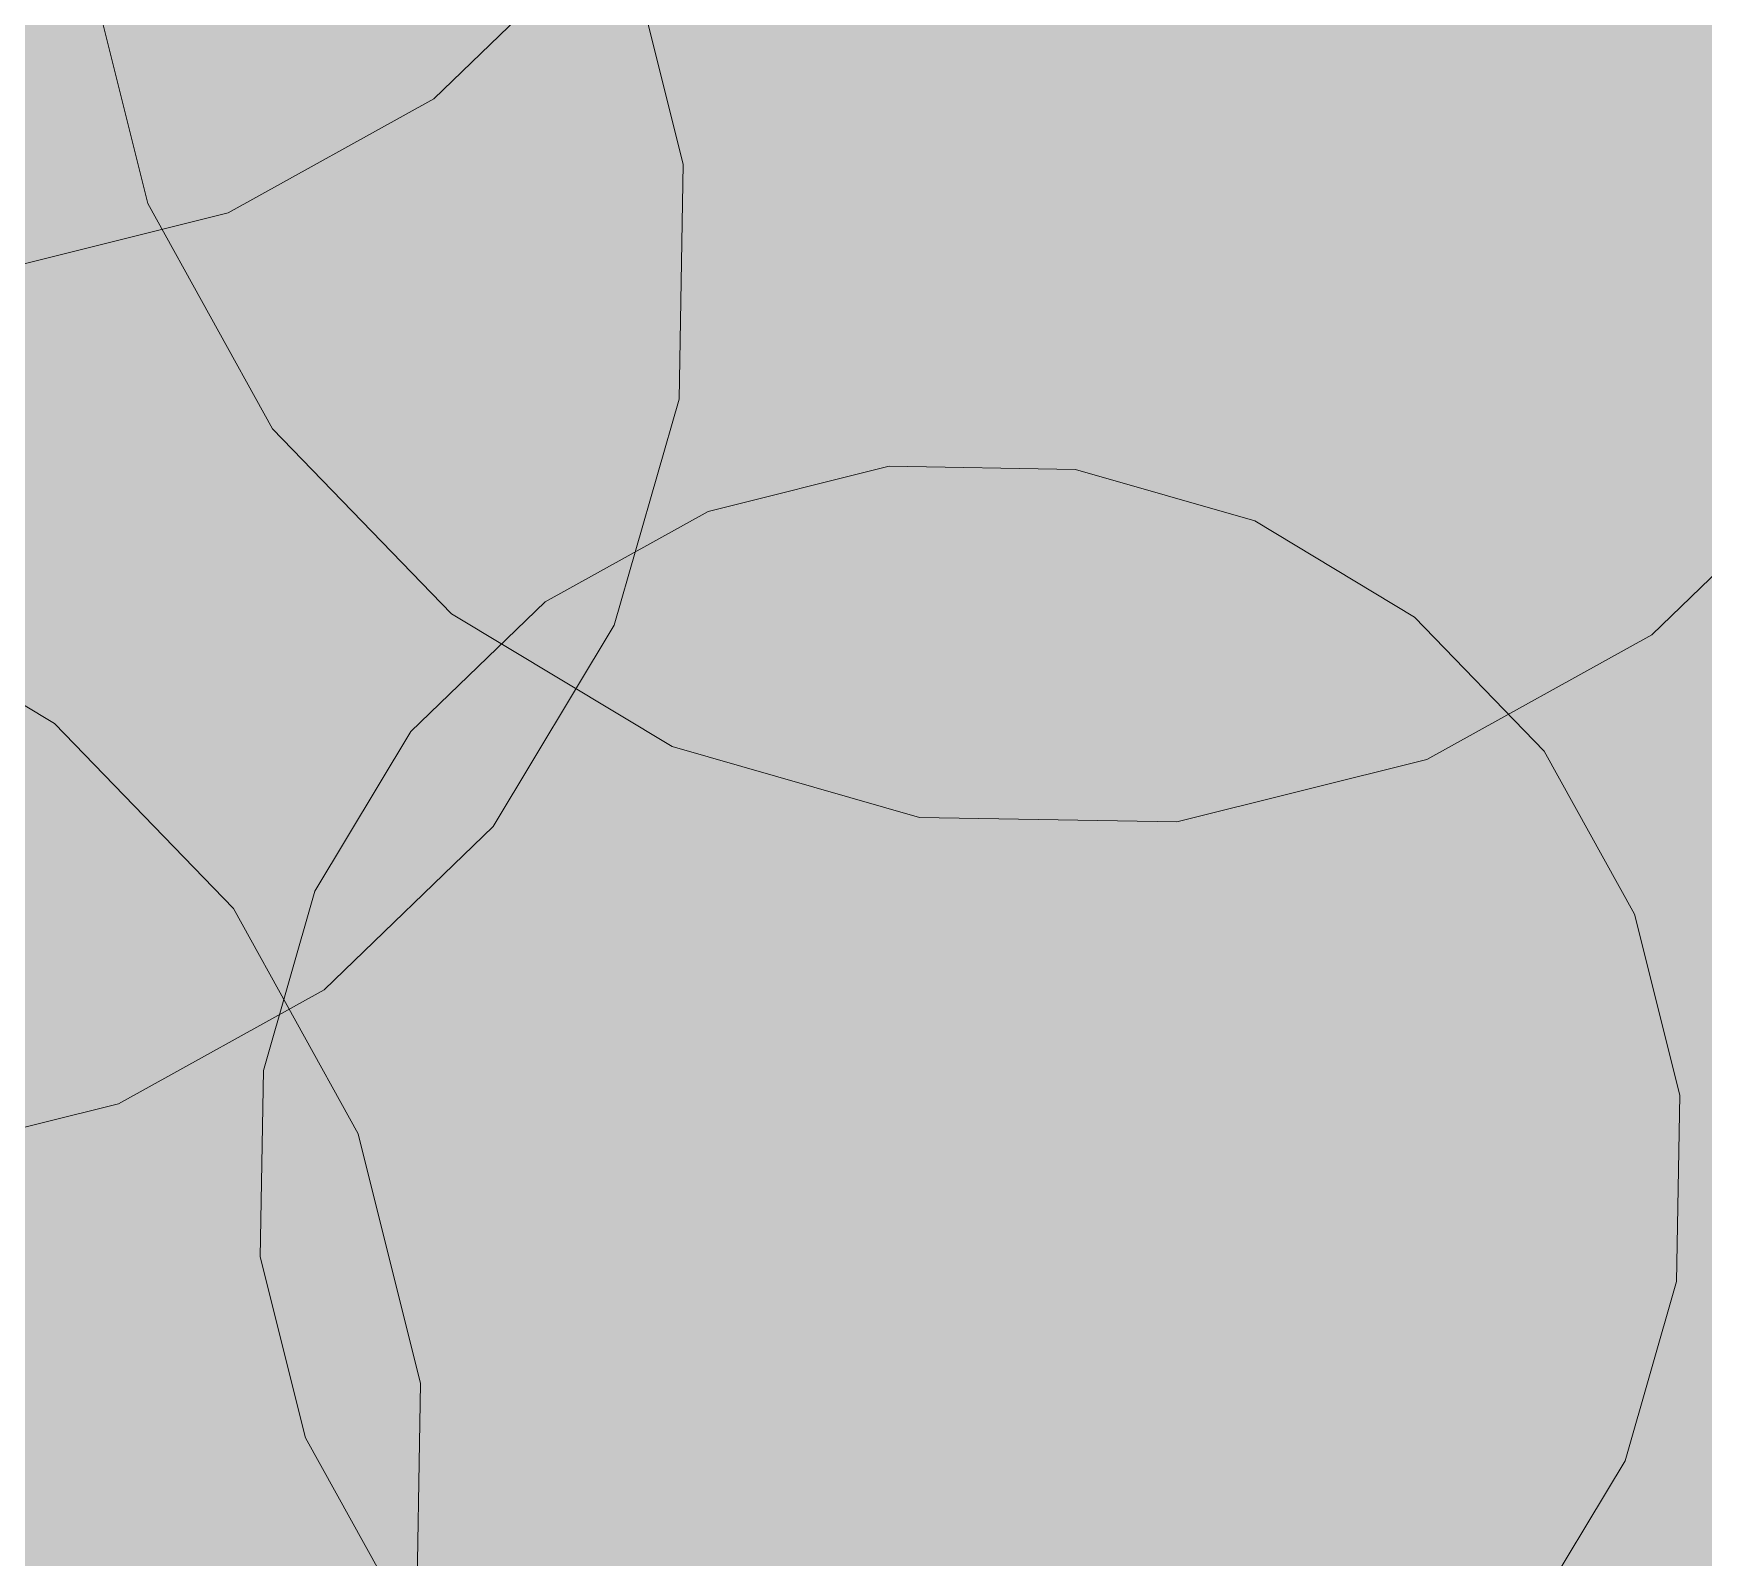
# Model space of a CAD drawing. Header units: millimetres. Extents: x -146962 to 322503, y -183624 to 284367.
# Drawn here: x 94829 to 98335, y 40599 to 43798 of the extents above; entities that cross this region are included whole.
import ezdxf

# ---------------------------------------------------------------- set-up
doc = ezdxf.new("R2010")
doc.units = ezdxf.units.MM
doc.layers.add('06_部屋の色', color=8, linetype='Continuous', lineweight=0)
doc.layers.add('30_敷地・外構', color=8, linetype='Continuous', lineweight=9)

msp = doc.modelspace()

# ---------------------------------------------------------------- hatches: boundary and pattern name
at = {"layer": '06_部屋の色', "true_color": 0xdde9cf}
msp.add_hatch(color=8, dxfattribs=at).paths.add_polyline_path([(83510.2, 29400.8), (83510.3, 31670.6), (83754.2, 32064.6), (83999.1, 32458.1), (84244.9, 32850.9), (84491.7, 33243.1), (84739.4, 33634.8), (84988.1, 34025.8), (85237.8, 34416.3), (85488.3, 34806.1), (85739.9, 35195.3), (85992.4, 35583.9), (86245.8, 35971.8), (86500.2, 36359.2), (86755.5, 36745.9), (87011.8, 37132), (87269, 37517.5), (87527.2, 37902.4), (87786.3, 38286.6), (88046.3, 38670.2), (88307.2, 39053.2), (88569.1, 39435.5), (88832, 39817.2), (89095.7, 40198.2), (89360.4, 40578.6), (89626, 40958.3), (89892.5, 41337.4), (90160, 41715.9), (90428.4, 42093.7), (90697.7, 42470.8), (90967.9, 42847.3), (91239, 43223.1), (91511.1, 43598.3), (91784.1, 43972.8), (92058, 44346.6), (92332.7, 44719.7), (92608.4, 45092.2), (92885.1, 45464), (93162.6, 45835.2), (93441, 46205.6), (93720.3, 46575.4), (94000.5, 46944.5), (94281.7, 47312.9), (94563.7, 47680.6), (94846.6, 48047.7), (95130.4, 48414), (95415.1, 48779.7), (95700.7, 49144.6), (95987.2, 49508.9), (96274.5, 49872.4), (96562.8, 50235.3), (96851.9, 50597.4), (97142, 50958.9), (97432.9, 51319.6), (97724.6, 51679.7), (98017.3, 52039), (98310.8, 52397.6), (98605.2, 52755.5), (98900.5, 53112.6), (99196.7, 53469.1), (99493.7, 53824.8), (99791.6, 54179.8), (100090.3, 54534), (100389.9, 54887.6), (100690.4, 55240.4), (100991.8, 55592.4), (101293.9, 55943.8), (101597, 56294.4), (101900.9, 56644.2), (102205.6, 56993.3), (102511.3, 57341.7), (102817.7, 57689.3), (103125, 58036.2), (103433.2, 58382.3), (103742.1, 58727.7), (104052, 59072.3), (104362.6, 59416.2), (104674.1, 59759.3), (104986.5, 60101.6), (105299.7, 60443.2), (105613.7, 60784), (105928.5, 61124.1), (106244.2, 61463.4), (106560.7, 61801.9), (106878, 62139.6), (107196.1, 62476.6), (107515.1, 62812.7), (107834.9, 63148.1), (108155.5, 63482.8), (108476.9, 63816.6), (108799.1, 64149.7), (109122.2, 64481.9), (109446, 64813.4), (109770.7, 65144.1), (110096.1, 65474), (110422.4, 65803.1), (110749.4, 66131.4), (111077.3, 66458.9), (111406, 66785.6), (111735.4, 67111.5), (112065.7, 67436.6), (112396.7, 67760.9), (112728.6, 68084.4), (113061.2, 68407.1), (113394.6, 68728.9), (113728.8, 69050), (114063.8, 69370.2), (114399.5, 69689.6), (114736, 70008.2), (115073.4, 70326), (115411.4, 70642.9), (115750.3, 70959.1), (116089.9, 71274.4), (116430.3, 71588.8), (116771.5, 71902.5), (117113.4, 72215.3), (117456.1, 72527.2), (117799.5, 72838.4), (118596.9, 72838.3), (118594.5, 29398.9)])
at = {"layer": '06_部屋の色', "true_color": 0xd0e1c2}
msp.add_hatch(color=8, dxfattribs=at).paths.add_polyline_path([(96795.3, 44800.1), (96995.1, 40900.1), (97594.9, 36900.1), (98994.7, 33400), (100394.5, 30199.9), (100394.5, 29399.9), (83510.2, 29400.8), (83510.3, 31670.6), (83714.7, 32000.8), (83714.7, 32000.8), (84134.5, 32674.5), (84558.1, 33348.1), (84558.1, 33348.1), (84985.6, 34021.8), (84985.6, 34021.8), (85417.2, 34695.5), (85852.8, 35369.1), (85852.8, 35369.1), (86292.4, 36042.8), (86736.1, 36716.4), (86736.1, 36716.4), (87184, 37390.1), (87636, 38063.8), (87636, 38063.8), (88092.1, 38737.4), (88552.4, 39411.1), (89017.2, 40084.7), (89486.2, 40758.4), (89486.2, 40758.4), (89959.4, 41432.1), (89959.4, 41432.1), (90437, 42105.7), (90919.2, 42779.4), (90919.2, 42779.4), (91405.8, 43453), (91896.8, 44126.7), (91896.8, 44126.7), (92392.4, 44800.3), (92392.4, 44800.3), (94845.5, 47200.2)])
at = {"layer": '30_敷地・外構', "true_color": 0xcfe0b8}
for points in [[(93421.1, 46699.5), (93852.7, 46938.7), (94331.4, 47058.1), (94824.7, 47049.5), (95299, 46913.5), (95721.9, 46659.4), (96064.6, 46304.4), (96303.8, 45872.9), (96423.2, 45394.2), (96414.6, 44900.9), (96278.6, 44426.6), (96024.5, 44003.7), (95669.6, 43660.9), (95238, 43421.7), (94759.3, 43302.4), (94266, 43311), (93791.7, 43447), (93368.8, 43701.1), (93026.1, 44056), (92786.9, 44487.5), (92667.5, 44966.3), (92676.1, 45459.6), (92812.1, 45933.9), (93066.2, 46356.8)], [(95097, 45025.5), (95375.3, 45488.7), (95764, 45864.1), (96236.6, 46126.1), (96761, 46256.8), (97301.3, 46247.4), (97820.7, 46098.4), (98283.9, 45820.1), (98659.3, 45431.4), (98921.3, 44958.7), (99052, 44434.4), (99042.6, 43894.1), (98893.6, 43374.7), (98615.3, 42911.5), (98226.6, 42536.1), (97754, 42274.1), (97229.6, 42143.4), (96689.3, 42152.8), (96169.9, 42301.8), (95706.7, 42580.1), (95331.3, 42968.8), (95069.3, 43441.4), (94938.6, 43965.8), (94948, 44506.1)], [(92582, 44063.9), (92836.1, 44486.8), (93191, 44829.5), (93622.6, 45068.7), (94101.3, 45188.1), (94594.6, 45179.5), (95068.9, 45043.5), (95491.8, 44789.4), (95834.5, 44434.5), (96073.7, 44002.9), (96193.1, 43524.2), (96184.5, 43030.9), (96048.5, 42556.6), (95794.4, 42133.7), (95439.5, 41791), (95007.9, 41551.8), (94529.2, 41432.4), (94035.9, 41441), (93561.6, 41577), (93138.7, 41831.1), (92796, 42186), (92556.8, 42617.6), (92437.4, 43096.3), (92446, 43589.6)], [(95903.3, 42605.3), (96245.6, 42795.1), (96625.4, 42889.8), (97016.8, 42883), (97393, 42775.1), (97728.5, 42573.5), (98000.4, 42291.9), (98190.1, 41949.6), (98284.8, 41569.8), (98278, 41178.5), (98170.1, 40802.2), (97968.5, 40466.8), (97687, 40194.9), (97344.6, 40005.1), (96964.9, 39910.4), (96573.5, 39917.2), (96197.3, 40025.1), (95861.8, 40226.7), (95589.9, 40508.3), (95400.1, 40850.6), (95305.5, 41230.4), (95312.3, 41621.7), (95420.2, 41998), (95621.8, 42333.5)], [(91686.8, 41555.7), (91965.1, 42018.9), (92353.8, 42394.3), (92826.4, 42656.2), (93350.8, 42787), (93891.1, 42777.5), (94410.5, 42628.6), (94873.7, 42350.3), (95249.1, 41961.6), (95511.1, 41488.9), (95641.8, 40964.6), (95632.4, 40424.3), (95483.4, 39904.9), (95205.1, 39441.7), (94816.4, 39066.3), (94343.8, 38804.3), (93819.4, 38673.6), (93279.1, 38683), (92759.7, 38832), (92296.5, 39110.3), (91921.1, 39499), (91659.1, 39971.6), (91528.4, 40495.9), (91537.8, 41036.2)]]:
    msp.add_hatch(color=8, dxfattribs=at).paths.add_polyline_path(points)

# ---------------------------------------------------------------- linework, layer by layer
at = {"layer": '30_敷地・外構'}
for points in [[(98615.3, 42911.5), (98226.6, 42536.1), (97754, 42274.1), (97229.6, 42143.4), (96689.3, 42152.8), (96169.9, 42301.8), (95706.7, 42580.1), (95331.3, 42968.8), (95069.3, 43441.4), (94938.6, 43965.8), (94948, 44506.1), (95097, 45025.5)], [(96073.7, 44002.9), (96193.1, 43524.2), (96184.5, 43030.9), (96048.5, 42556.6), (95794.4, 42133.7), (95439.5, 41791), (95007.9, 41551.8), (94529.2, 41432.4), (94035.9, 41441), (93561.6, 41577), (93138.7, 41831.1), (92796, 42186), (92556.8, 42617.6), (92437.4, 43096.3), (92446, 43589.6), (92582, 44063.9)], [(96024.5, 44003.7), (95669.6, 43660.9), (95238, 43421.7), (94759.3, 43302.4), (94266, 43311), (93791.7, 43447), (93368.8, 43701.1), (93026.1, 44056)], [(95903.3, 42605.3), (96245.6, 42795.1), (96625.4, 42889.8), (97016.8, 42883), (97393, 42775.1), (97728.5, 42573.5), (98000.4, 42291.9), (98190.1, 41949.6), (98284.8, 41569.8), (98278, 41178.5), (98170.1, 40802.2), (97968.5, 40466.8)], [(91686.8, 41555.7), (91965.1, 42018.9), (92353.8, 42394.3), (92826.4, 42656.2), (93350.8, 42787), (93891.1, 42777.5), (94410.5, 42628.6), (94873.7, 42350.3), (95249.1, 41961.6), (95511.1, 41488.9), (95641.8, 40964.6), (95632.4, 40424.3)], [(95589.9, 40508.3), (95400.1, 40850.6), (95305.5, 41230.4), (95312.3, 41621.7), (95420.2, 41998), (95621.8, 42333.5), (95903.3, 42605.3)]]:
    msp.add_lwpolyline(points, dxfattribs=at)

doc.saveas('drawing.dxf')
